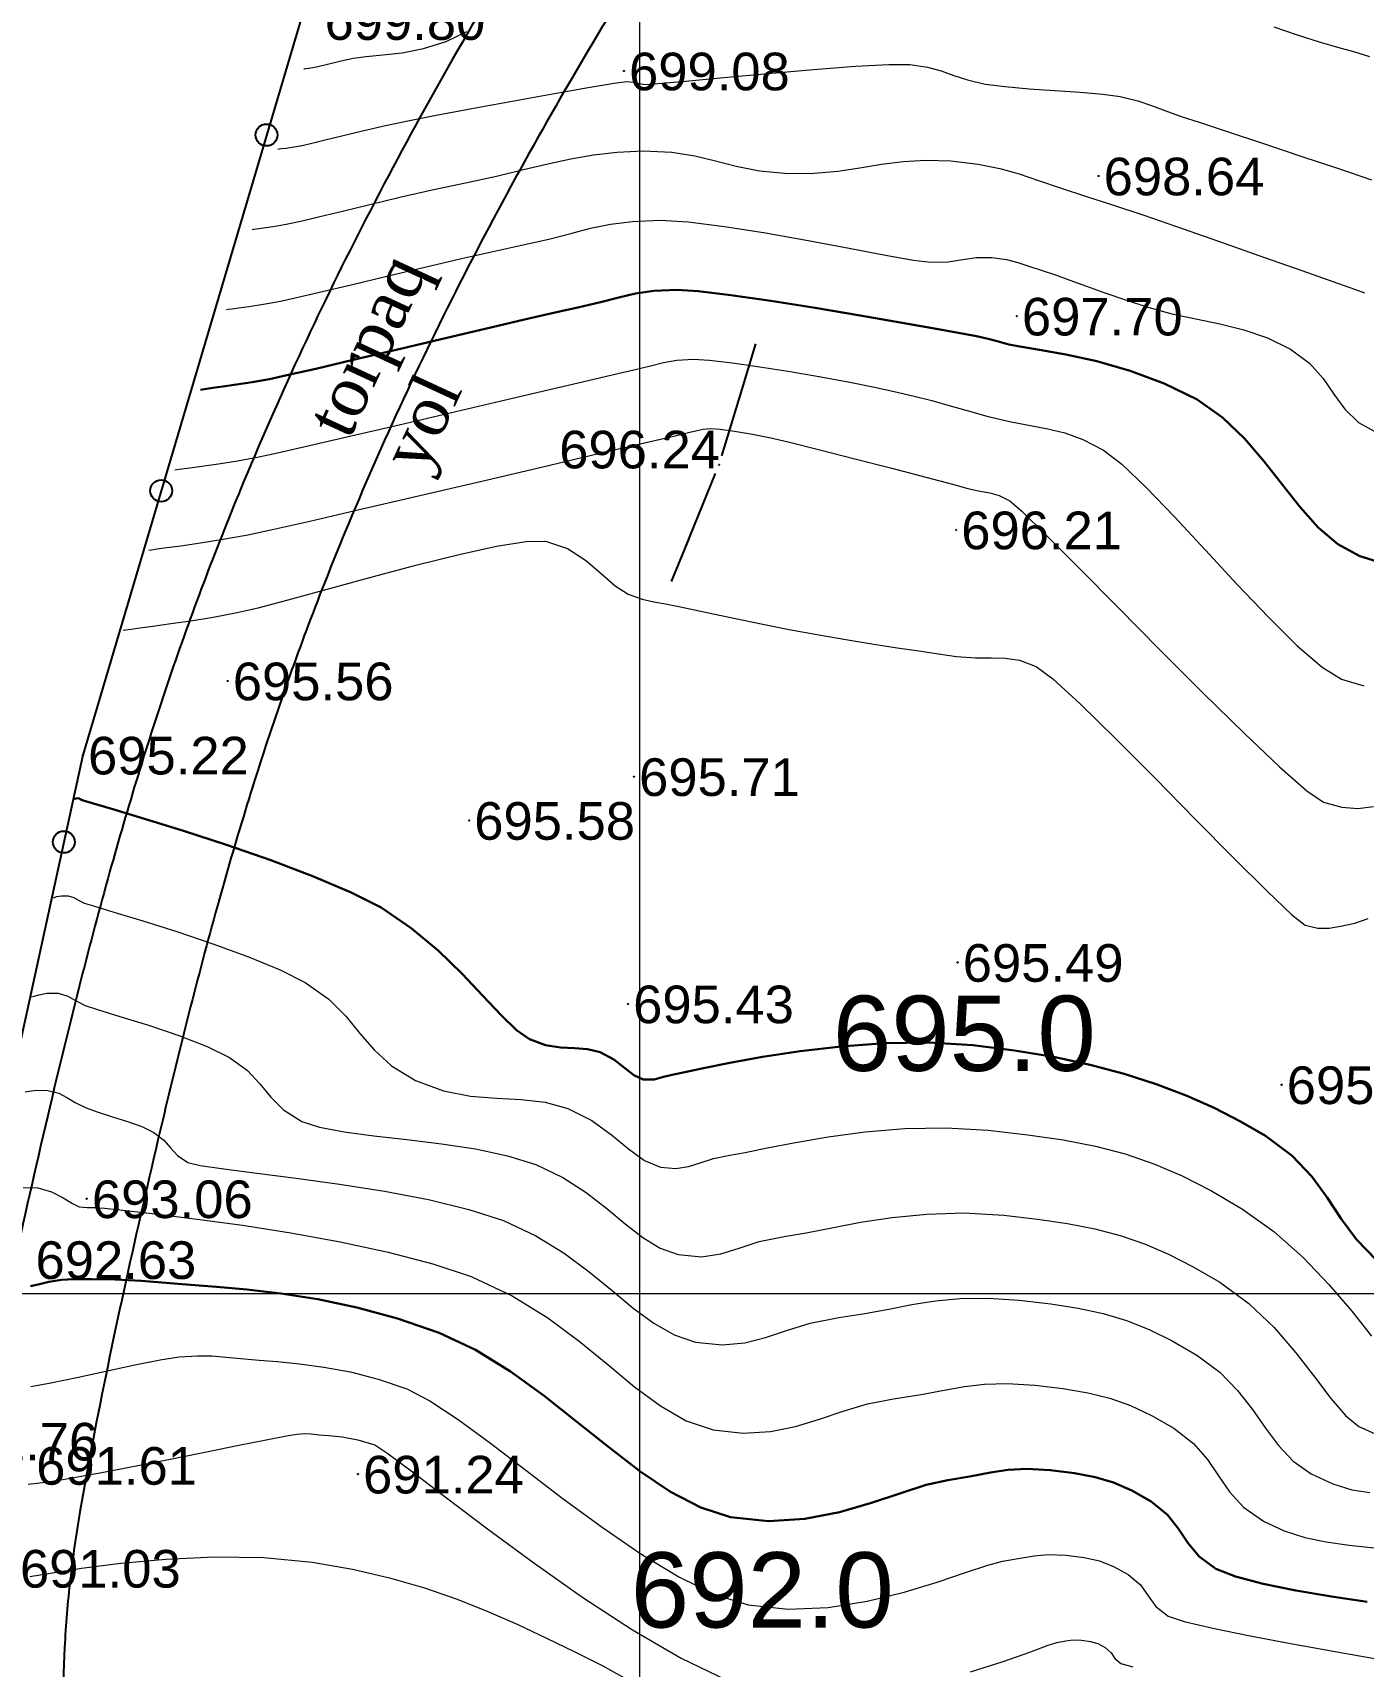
# Model space of a CAD drawing. Header units: feet. Extents: x 3381 to 683784, y 675186 to 4376258.
# Drawn here: x 682546.08 to 682581.44, y 4375743.79 to 4375787.21 of the extents above; entities that cross this region are included whole.
import ezdxf

# ---------------------------------------------------------------- set-up
doc = ezdxf.new("R2010")
doc.units = ezdxf.units.FT
doc.header["$MEASUREMENT"] = 0
doc.header["$PDMODE"] = 34
doc.header["$PDSIZE"] = 0.01
doc.layers.get('0').update_dxf_attribs({"linetype": 'CONTINUOUS'})
for name, color, linetype in [('0_Point_Height', 2, 'CONTINUOUS'), ('0_Point_Point', 7, 'CONTINUOUS'), ('Lep-Stolb', 7, 'CONTINUOUS'), ('Yazilar', 7, 'CONTINUOUS')]:
    doc.layers.add(name, color=color, linetype=linetype)
for name, color, linetype, lineweight in [('ANA HORIZONTAL', 24, 'CONTINUOUS', 30), ('HORIZANTAL', 24, 'CONTINUOUS', 13), ('km setka', 170, 'CONTINUOUS', 15)]:
    doc.layers.add(name, color=color, linetype=linetype, lineweight=lineweight)
doc.styles.get("Standard").update_dxf_attribs({"font": 'arial.ttf', "height": 2})
pattern_1 = [(90, (1766.15535, 840.54114), (-0.707106781, 0.707106781), [0.1875, -1.226713563]), (45, (1766.1554, 840.5411), (-0.70710678119, 0.70710678119), [0.1875, -0.8125]), (135, (1766.1554, 840.5411), (-0.70710678119, -0.70710678119), [0.1875, -0.8125])]

msp = doc.modelspace()

# ---------------------------------------------------------------- hatches: boundary and pattern name
at = {"lineweight": 25}
h = msp.add_hatch(dxfattribs=at)
h.set_pattern_fill('GRASS', color=3)
h.set_pattern_definition(pattern_1)
edge = h.paths.add_edge_path(flags=16)
edge.add_arc((682579.126, 4375717.036), 3.56, 0, 360)
edge = h.paths.add_edge_path()
edge.add_line((682581.918, 4375719.244), (682586.455, 4375718.637))
edge.add_line((682586.455, 4375718.637), (682586.842, 4375721.526))
edge.add_line((682586.842, 4375721.526), (682579.516, 4375722.515))
edge.add_line((682579.516, 4375722.515), (682581.657, 4375738.371))
edge.add_line((682581.657, 4375738.371), (682590.03, 4375737.24))
edge.add_line((682590.03, 4375737.24), (682590.757, 4375742.624))
edge.add_line((682590.757, 4375742.624), (682586.105, 4375743.295))
edge.add_line((682586.105, 4375743.295), (682586.919, 4375748.936))
edge.add_line((682586.919, 4375748.936), (682595.041, 4375747.783))
edge.add_line((682595.041, 4375747.783), (682598.787, 4375774.898))
edge.add_line((682598.787, 4375774.898), (682598.88, 4375775.588))
edge.add_line((682598.88, 4375775.588), (682598.609, 4375775.095))
edge.add_line((682598.609, 4375775.095), (682561.072, 4375701.765))
edge.add_line((682561.072, 4375701.765), (682652.667, 4375673.889))
edge.add_line((682652.667, 4375673.889), (682684.525, 4375754.529))
edge.add_line((682684.525, 4375754.529), (682677.414, 4375757.25))
edge.add_line((682677.414, 4375757.25), (682675.66, 4375752.667))
edge.add_line((682675.66, 4375752.667), (682667.296, 4375755.6))
edge.add_arc((682826.725, 4375690.715), 172.127, 157.85455, 159.31778)
edge.add_line((682665.691, 4375751.508), (682679.056, 4375749.711))
edge.add_line((682679.056, 4375749.711), (682678.314, 4375744.463))
edge.add_line((682678.314, 4375744.463), (682664.985, 4375746.27))
edge.add_arc((682665.285, 4375743.129), 3.155, 95.4615, 167.5925)
edge.add_line((682662.203, 4375743.807), (682662.203, 4375742.852))
edge.add_line((682662.203, 4375742.852), (682663.87, 4375743.246))
edge.add_line((682663.87, 4375743.246), (682669.462, 4375742.267))
edge.add_line((682669.462, 4375742.267), (682667.512, 4375729.083))
edge.add_line((682667.512, 4375729.083), (682667.293, 4375729.083))
edge.add_line((682667.293, 4375729.083), (682662.203, 4375729.801))
edge.add_line((682662.203, 4375729.801), (682662.815, 4375735.168))
edge.add_line((682662.815, 4375735.168), (682667.918, 4375734.469))
edge.add_line((682667.918, 4375734.469), (682668.269, 4375737.031))
edge.add_line((682668.269, 4375737.031), (682663.089, 4375737.741))
edge.add_line((682663.089, 4375737.741), (682663.684, 4375742.829))
edge.add_line((682663.684, 4375742.829), (682662.104, 4375742.62))
edge.add_line((682662.104, 4375742.62), (682660.048, 4375726.654))
edge.add_line((682660.048, 4375726.654), (682668.784, 4375725.445))
edge.add_line((682668.784, 4375725.445), (682667.953, 4375718.089))
edge.add_line((682667.953, 4375718.089), (682659.17, 4375719.305))
edge.add_line((682659.17, 4375719.305), (682658.791, 4375716.654))
edge.add_line((682658.791, 4375716.654), (682652.663, 4375717.458))
edge.add_arc((682652.227, 4375707.467), 10, 87.4993, 110.7786)
edge.add_line((682648.679, 4375716.817), (682658.429, 4375715.391))
edge.add_line((682658.429, 4375715.391), (682657.802, 4375711.896))
edge.add_line((682657.802, 4375711.896), (682654.491, 4375712.422))
edge.add_line((682654.491, 4375712.422), (682654.885, 4375715.496))
edge.add_line((682654.885, 4375715.496), (682652.353, 4375715.831))
edge.add_line((682652.353, 4375715.831), (682651.948, 4375712.769))
edge.add_line((682651.948, 4375712.769), (682648.624, 4375713.209))
edge.add_line((682648.624, 4375713.209), (682648.977, 4375716.307))
edge.add_line((682648.977, 4375716.307), (682648.183, 4375716.613))
edge.add_arc((682652.396, 4375707.255), 10.263, 114.2395, 179.0096)
edge.add_line((682642.135, 4375707.432), (682641.785, 4375704.796))
edge.add_line((682641.785, 4375704.796), (682638.798, 4375705.123))
edge.add_line((682638.798, 4375705.123), (682637.918, 4375700.26))
edge.add_line((682637.918, 4375700.26), (682629.208, 4375701.474))
edge.add_line((682629.208, 4375701.474), (682629.896, 4375706.374))
edge.add_line((682629.896, 4375706.374), (682622.97, 4375707.293))
edge.add_line((682622.97, 4375707.293), (682622.557, 4375704.184))
edge.add_line((682622.557, 4375704.184), (682595.928, 4375707.777))
edge.add_line((682595.928, 4375707.777), (682585.207, 4375709.32))
edge.add_line((682585.207, 4375709.32), (682586.256, 4375717.15))
edge.add_line((682586.256, 4375717.15), (682582.635, 4375717.635))
edge.add_arc((682579.126, 4375717.036), 3.56, 9.688, 38.3434)
h = msp.add_hatch(dxfattribs=at)
h.set_pattern_fill('GRASS', color=3)
h.set_pattern_definition(pattern_1)
edge = h.paths.add_edge_path(flags=16)
edge.add_arc((682579.126, 4375717.036), 3.56, 0, 360)
edge = h.paths.add_edge_path()
edge.add_line((682581.918, 4375719.244), (682586.455, 4375718.637))
edge.add_line((682586.455, 4375718.637), (682586.842, 4375721.526))
edge.add_line((682586.842, 4375721.526), (682579.516, 4375722.515))
edge.add_line((682579.516, 4375722.515), (682581.657, 4375738.371))
edge.add_line((682581.657, 4375738.371), (682590.03, 4375737.24))
edge.add_line((682590.03, 4375737.24), (682590.757, 4375742.624))
edge.add_line((682590.757, 4375742.624), (682586.105, 4375743.295))
edge.add_line((682586.105, 4375743.295), (682586.919, 4375748.936))
edge.add_line((682586.919, 4375748.936), (682595.041, 4375747.783))
edge.add_line((682595.041, 4375747.783), (682598.787, 4375774.898))
edge.add_line((682598.787, 4375774.898), (682598.88, 4375775.588))
edge.add_line((682598.88, 4375775.588), (682598.609, 4375775.095))
edge.add_line((682598.609, 4375775.095), (682561.072, 4375701.765))
edge.add_line((682561.072, 4375701.765), (682652.667, 4375673.889))
edge.add_line((682652.667, 4375673.889), (682684.525, 4375754.529))
edge.add_line((682684.525, 4375754.529), (682677.414, 4375757.25))
edge.add_line((682677.414, 4375757.25), (682675.66, 4375752.667))
edge.add_line((682675.66, 4375752.667), (682667.296, 4375755.6))
edge.add_arc((682826.725, 4375690.715), 172.127, 157.85455, 159.31778)
edge.add_line((682665.691, 4375751.508), (682679.056, 4375749.711))
edge.add_line((682679.056, 4375749.711), (682678.314, 4375744.463))
edge.add_line((682678.314, 4375744.463), (682664.985, 4375746.27))
edge.add_arc((682665.285, 4375743.129), 3.155, 95.4615, 167.5925)
edge.add_line((682662.203, 4375743.807), (682662.203, 4375742.852))
edge.add_line((682662.203, 4375742.852), (682663.87, 4375743.246))
edge.add_line((682663.87, 4375743.246), (682669.462, 4375742.267))
edge.add_line((682669.462, 4375742.267), (682667.512, 4375729.083))
edge.add_line((682667.512, 4375729.083), (682667.293, 4375729.083))
edge.add_line((682667.293, 4375729.083), (682662.203, 4375729.801))
edge.add_line((682662.203, 4375729.801), (682662.815, 4375735.168))
edge.add_line((682662.815, 4375735.168), (682667.918, 4375734.469))
edge.add_line((682667.918, 4375734.469), (682668.269, 4375737.031))
edge.add_line((682668.269, 4375737.031), (682663.089, 4375737.741))
edge.add_line((682663.089, 4375737.741), (682663.684, 4375742.829))
edge.add_line((682663.684, 4375742.829), (682662.104, 4375742.62))
edge.add_line((682662.104, 4375742.62), (682660.048, 4375726.654))
edge.add_line((682660.048, 4375726.654), (682668.784, 4375725.445))
edge.add_line((682668.784, 4375725.445), (682667.953, 4375718.089))
edge.add_line((682667.953, 4375718.089), (682659.17, 4375719.305))
edge.add_line((682659.17, 4375719.305), (682658.791, 4375716.654))
edge.add_line((682658.791, 4375716.654), (682652.663, 4375717.458))
edge.add_arc((682652.227, 4375707.467), 10, 87.4993, 110.7786)
edge.add_line((682648.679, 4375716.817), (682658.429, 4375715.391))
edge.add_line((682658.429, 4375715.391), (682657.802, 4375711.896))
edge.add_line((682657.802, 4375711.896), (682654.491, 4375712.422))
edge.add_line((682654.491, 4375712.422), (682654.885, 4375715.496))
edge.add_line((682654.885, 4375715.496), (682652.353, 4375715.831))
edge.add_line((682652.353, 4375715.831), (682651.948, 4375712.769))
edge.add_line((682651.948, 4375712.769), (682648.624, 4375713.209))
edge.add_line((682648.624, 4375713.209), (682648.977, 4375716.307))
edge.add_line((682648.977, 4375716.307), (682648.183, 4375716.613))
edge.add_arc((682652.396, 4375707.255), 10.263, 114.2395, 179.0096)
edge.add_line((682642.135, 4375707.432), (682641.785, 4375704.796))
edge.add_line((682641.785, 4375704.796), (682638.798, 4375705.123))
edge.add_line((682638.798, 4375705.123), (682637.918, 4375700.26))
edge.add_line((682637.918, 4375700.26), (682629.208, 4375701.474))
edge.add_line((682629.208, 4375701.474), (682629.896, 4375706.374))
edge.add_line((682629.896, 4375706.374), (682622.97, 4375707.293))
edge.add_line((682622.97, 4375707.293), (682623.404, 4375710.567))
edge.add_arc((682620.431, 4375710.962), 3, 352.4412, 442.1402)
edge.add_line((682620.841, 4375713.934), (682608.946, 4375715.58))
edge.add_line((682608.946, 4375715.58), (682607.684, 4375706.157))
edge.add_line((682607.684, 4375706.157), (682600.38, 4375707.136))
edge.add_line((682600.38, 4375707.136), (682601.634, 4375716.585))
edge.add_line((682601.634, 4375716.585), (682598.619, 4375717.007))
edge.add_line((682598.619, 4375717.007), (682597.358, 4375707.502))
edge.add_line((682597.358, 4375707.502), (682595.928, 4375707.777))
edge.add_line((682595.928, 4375707.777), (682585.207, 4375709.32))
edge.add_line((682585.207, 4375709.32), (682586.256, 4375717.15))
edge.add_line((682586.256, 4375717.15), (682582.635, 4375717.635))
edge.add_arc((682579.126, 4375717.036), 3.56, 9.688, 38.3434)

# ---------------------------------------------------------------- linework, layer by layer
at = {"linetype": 'Continuous'}
for p, q in [((682556.652, 4375799.198, 14.698), (682547.416, 4375768.008, 8.228)), ((682547.416, 4375768.008, 8.228), (682543.415, 4375749.777, 4.762))]:
    msp.add_line(p, q, dxfattribs=at)
for centre in [(682552.296, 4375784.487, 11.646), (682549.496, 4375775.032, 9.685), (682546.909, 4375765.698, 7.789)]:
    msp.add_circle(centre, 0.291, dxfattribs=at)
for points, knots in [([(682572.003, 4375847.878, -686.994), (682571.848, 4375847.679, -686.994), (682571.694, 4375847.478, -686.994), (682570.907, 4375846.411, -686.994), (682570.32, 4375845.5, -686.994), (682569.555, 4375843.847, -686.994), (682569.306, 4375843.144, -686.994), (682569.072, 4375842.021, -686.994), (682569.018, 4375841.628, -686.994), (682568.97, 4375840.834, -686.994), (682568.975, 4375840.438, -686.994), (682569.095, 4375838.839, -686.994), (682569.41, 4375837.665, -686.994), (682570.122, 4375835.821, -686.994), (682570.459, 4375835.114, -686.994), (682571.185, 4375833.778, -686.994), (682571.576, 4375833.146, -686.994), (682572.863, 4375831.224, -686.994), (682573.811, 4375830.03, -686.994), (682575.275, 4375828.096, -686.994), (682575.826, 4375827.346, -686.994), (682576.827, 4375825.815, -686.994), (682577.274, 4375825.038, -686.994), (682577.944, 4375823.567, -686.994), (682578.186, 4375822.88, -686.994), (682578.531, 4375821.445, -686.994), (682578.636, 4375820.703, -686.994), (682578.714, 4375819.106, -686.994), (682578.667, 4375818.252, -686.994), (682578.404, 4375816.572, -686.994), (682578.187, 4375815.741, -686.994), (682577.391, 4375813.507, -686.994), (682576.66, 4375812.155, -686.994), (682575.187, 4375810.007, -686.994), (682574.533, 4375809.179, -686.994), (682573.142, 4375807.571, -686.994), (682572.403, 4375806.788, -686.994), (682570.902, 4375805.236, -686.994), (682570.14, 4375804.468, -686.994), (682568.818, 4375803.083, -686.994), (682568.253, 4375802.475, -686.994), (682567.159, 4375801.222, -686.994), (682566.63, 4375800.583, -686.994), (682565.09, 4375798.636, -686.994), (682564.125, 4375797.299, -686.994), (682562.426, 4375794.836, -686.994), (682561.678, 4375793.714, -686.994), (682560.209, 4375791.445, -686.994), (682559.49, 4375790.299, -686.994), (682557.389, 4375786.825, -686.994), (682556.063, 4375784.461, -686.994), (682553.667, 4375779.772, -686.994), (682552.588, 4375777.452, -686.994), (682550.924, 4375773.427, -686.994), (682550.288, 4375771.743, -686.994), (682549.129, 4375768.337, -686.994), (682548.607, 4375766.62, -686.994), (682547.594, 4375762.992, -686.994), (682547.111, 4375761.079, -686.994), (682546.328, 4375757.787, -686.994), (682546.013, 4375756.41, -686.994), (682545.4, 4375753.645, -686.994), (682545.104, 4375752.257, -686.994), (682544.68, 4375750.085, -686.994), (682544.534, 4375749.31, -686.994), (682544.296, 4375747.909, -686.994), (682544.2, 4375747.29, -686.994), (682543.96, 4375745.326, -686.994), (682543.885, 4375743.982, -686.994), (682543.887, 4375740.966, -686.994), (682544.008, 4375739.294, -686.994), (682544.448, 4375736.002, -686.994), (682544.765, 4375734.383, -686.994), (682545.405, 4375731.667, -686.994), (682545.698, 4375730.559, -686.994), (682546.263, 4375728.561, -686.994), (682546.529, 4375727.668, -686.994), (682547.022, 4375726.055, -686.994), (682547.248, 4375725.324, -686.994), (682547.744, 4375723.851, -686.994), (682548.013, 4375723.11, -686.994), (682548.469, 4375722.019, -686.994), (682548.625, 4375721.666, -686.994), (682549.128, 4375720.612, -686.994), (682549.489, 4375719.951, -686.994), (682550.17, 4375718.681, -686.994), (682550.49, 4375718.072, -686.994), (682550.889, 4375717.17, -686.994), (682551.01, 4375716.866, -686.994), (682551.197, 4375716.313, -686.994), (682551.267, 4375716.065, -686.994), (682551.39, 4375715.541, -686.994), (682551.442, 4375715.268, -686.994), (682551.576, 4375714.432, -686.994), (682551.639, 4375713.841, -686.994), (682549.454, 4375709.428, -686.994)], [55.769159, 55.769159, 55.769159, 55.769159, 56.452422, 56.452422, 59.343353, 59.343353, 61.301717, 61.301717, 62.310714, 62.310714, 63.319712, 63.319712, 66.426739, 66.426739, 68.50177, 68.50177, 70.576802, 70.576802, 75.092259, 75.092259, 77.984383, 77.984383, 80.876507, 80.876507, 83.368148, 83.368148, 85.859789, 85.859789, 88.693846, 88.693846, 91.527902, 91.527902, 96.504404, 96.504404, 99.813748, 99.813748, 103.123092, 103.123092, 106.359907, 106.359907, 108.778682, 108.778682, 111.197456, 111.197456, 116.035005, 116.035005, 120.025858, 120.025858, 124.016711, 124.016711, 131.998417, 131.998417, 139.538843, 139.538843, 144.840516, 144.840516, 150.142189, 150.142189, 155.992549, 155.992549, 160.212599, 160.212599, 164.43265, 164.43265, 166.77754, 166.77754, 168.584028, 168.584028, 172.423705, 172.423705, 177.221179, 177.221179, 182.018653, 182.018653, 185.384546, 185.384546, 188.140377, 188.140377, 190.397291, 190.397291, 192.654204, 192.654204, 193.73589, 193.73589, 195.899262, 195.899262, 198.062634, 198.062634, 199.190084, 199.190084, 200.13488, 200.13488, 201.079676, 201.079676, 202.923933, 202.923933, 202.923933, 202.923933]), ([(682575.895, 4375847.878, -686.994), (682575.783, 4375847.748, -686.994), (682575.672, 4375847.617, -686.994), (682575.091, 4375846.933, -686.994), (682574.635, 4375846.383, -686.994), (682573.647, 4375845.094, -686.994), (682573.15, 4375844.358, -686.994), (682572.463, 4375843.039, -686.994), (682572.237, 4375842.453, -686.994), (682572.048, 4375841.613, -686.994), (682572.009, 4375841.353, -686.994), (682571.973, 4375840.824, -686.994), (682571.975, 4375840.549, -686.994), (682572.059, 4375839.439, -686.994), (682572.29, 4375838.536, -686.994), (682572.841, 4375837.11, -686.994), (682573.086, 4375836.582, -686.994), (682573.623, 4375835.561, -686.994), (682573.917, 4375835.067, -686.994), (682575.001, 4375833.386, -686.994), (682575.893, 4375832.24, -686.994), (682577.411, 4375830.249, -686.994), (682578.024, 4375829.433, -686.994), (682579.194, 4375827.697, -686.994), (682579.749, 4375826.78, -686.994), (682580.496, 4375825.225, -686.994), (682580.743, 4375824.63, -686.994), (682581.153, 4375823.395, -686.994), (682581.314, 4375822.765, -686.994), (682581.671, 4375820.85, -686.994), (682581.74, 4375819.545, -686.994), (682581.569, 4375817.144, -686.994), (682581.368, 4375816.049, -686.994), (682580.767, 4375813.938, -686.994), (682580.365, 4375812.919, -686.994), (682579.411, 4375810.98, -686.994), (682578.86, 4375810.059, -686.994), (682577.479, 4375808.044, -686.994), (682576.616, 4375806.979, -686.994), (682574.831, 4375804.973, -686.994), (682573.911, 4375804.028, -686.994), (682572.244, 4375802.322, -686.994), (682571.495, 4375801.555, -686.994), (682570.318, 4375800.28, -686.994), (682569.873, 4375799.777, -686.994), (682569.001, 4375798.741, -686.994), (682568.575, 4375798.212, -686.994), (682567.321, 4375796.596, -686.994), (682566.516, 4375795.48, -686.994), (682564.989, 4375793.271, -686.994), (682564.263, 4375792.183, -686.994), (682562.841, 4375789.994, -686.994), (682562.147, 4375788.89, -686.994), (682560.117, 4375785.547, -686.994), (682558.837, 4375783.278, -686.994), (682556.46, 4375778.663, -686.994), (682555.364, 4375776.315, -686.994), (682553.71, 4375772.312, -686.994), (682553.093, 4375770.678, -686.994), (682551.97, 4375767.37, -686.994), (682551.462, 4375765.693, -686.994), (682550.464, 4375762.111, -686.994), (682549.985, 4375760.202, -686.994), (682549.213, 4375756.948, -686.994), (682548.907, 4375755.608, -686.994), (682548.316, 4375752.935, -686.994), (682548.033, 4375751.6, -686.994), (682547.617, 4375749.474, -686.994), (682547.468, 4375748.68, -686.994), (682547.235, 4375747.292, -686.994), (682547.146, 4375746.694, -686.994), (682547.009, 4375745.5, -686.994), (682546.959, 4375744.9, -686.994), (682546.865, 4375743.092, -686.994), (682546.874, 4375741.877, -686.994), (682547.063, 4375738.743, -686.994), (682547.343, 4375736.834, -686.994), (682548.133, 4375733.027, -686.994), (682548.64, 4375731.128, -686.994), (682549.386, 4375728.588, -686.994), (682549.58, 4375727.946, -686.994), (682549.973, 4375726.669, -686.994), (682550.171, 4375726.039, -686.994), (682550.566, 4375724.877, -686.994), (682550.76, 4375724.341, -686.994), (682551.112, 4375723.467, -686.994), (682551.26, 4375723.122, -686.994), (682551.542, 4375722.515, -686.994), (682551.674, 4375722.249, -686.994), (682551.953, 4375721.706, -686.994), (682552.1, 4375721.43, -686.994), (682552.551, 4375720.589, -686.994), (682552.866, 4375720.01, -686.994), (682553.392, 4375718.938, -686.994), (682553.608, 4375718.458, -686.994), (682553.928, 4375717.615, -686.994), (682554.046, 4375717.262, -686.994), (682554.242, 4375716.544, -686.994), (682554.321, 4375716.186, -686.994), (682554.515, 4375715.128, -686.994), (682554.592, 4375714.439, -686.994), (682554.67, 4375713.698, -686.994), (682554.679, 4375713.616, -686.994), (682556.413, 4375709.304, -686.994)], [53.457323, 53.457323, 53.457323, 53.457323, 53.943342, 53.943342, 56.016553, 56.016553, 58.839775, 58.839775, 61.186701, 61.186701, 62.257023, 62.257023, 63.327345, 63.327345, 66.426341, 66.426341, 68.26825, 68.26825, 70.110159, 70.110159, 74.62153, 74.62153, 77.595, 77.595, 80.568471, 80.568471, 82.304355, 82.304355, 84.04024, 84.04024, 87.512009, 87.512009, 90.504027, 90.504027, 93.496045, 93.496045, 96.488063, 96.488063, 100.372173, 100.372173, 104.256283, 104.256283, 107.517701, 107.517701, 109.618427, 109.618427, 111.719153, 111.719153, 115.920605, 115.920605, 119.858792, 119.858792, 123.796978, 123.796978, 131.673352, 131.673352, 139.553481, 139.553481, 144.894421, 144.894421, 150.235361, 150.235361, 156.190392, 156.190392, 160.321983, 160.321983, 164.453574, 164.453574, 166.899961, 166.899961, 168.797126, 168.797126, 170.694291, 170.694291, 174.488621, 174.488621, 180.488906, 180.488906, 186.48919, 186.48919, 188.508696, 188.508696, 190.528201, 190.528201, 192.322947, 192.322947, 193.52533, 193.52533, 194.478712, 194.478712, 195.432094, 195.432094, 197.338858, 197.338858, 198.784376, 198.784376, 199.759029, 199.759029, 200.733681, 200.733681, 202.682985, 202.682985, 202.923933, 202.923933, 202.923933, 202.923933])]:
    msp.add_open_spline(points, degree=3, knots=knots, dxfattribs=at)
at = {"layer": '0_Point_Point'}
for p in [(682561.793, 4375786.188, 12.082), (682574.406, 4375783.397, 11.643), (682572.234, 4375779.673, 10.703), (682564.324, 4375775.722, 9.245), (682570.622, 4375773.993, 9.218), (682551.263, 4375769.98, 8.568), (682547.416, 4375768.008, 8.228), (682562.06, 4375767.436, 8.72), (682557.68, 4375766.272, 8.588), (682570.661, 4375762.498, 8.493), (682561.902, 4375761.397, 8.438), (682579.271, 4375759.249, 8.357), (682547.519, 4375756.218, 6.063), (682554.725, 4375748.901, 4.246)]:
    msp.add_point(p, dxfattribs=at)
at = {"layer": 'ANA HORIZONTAL', "color": 32, "lineweight": 30}
for points, elevation in [([(682550.542, 4375777.717), (682550.592, 4375777.725), (682550.698, 4375777.74), (682550.871, 4375777.764), (682551.131, 4375777.8), (682551.499, 4375777.852), (682551.915, 4375777.918), (682552.377, 4375778.001), (682552.833, 4375778.1), (682553.603, 4375778.276), (682554.601, 4375778.51), (682555.741, 4375778.779), (682556.938, 4375779.062), (682558.104, 4375779.337), (682559.155, 4375779.583), (682560.004, 4375779.778), (682560.564, 4375779.901), (682561.173, 4375780.041), (682561.657, 4375780.167), (682562.1, 4375780.271), (682562.586, 4375780.343), (682563.199, 4375780.374), (682563.768, 4375780.338), (682564.633, 4375780.233), (682565.7, 4375780.078), (682566.877, 4375779.891), (682568.071, 4375779.692), (682569.19, 4375779.498), (682570.14, 4375779.329), (682570.829, 4375779.203), (682571.165, 4375779.14), (682571.473, 4375779.071), (682571.716, 4375779.006), (682572.02, 4375778.92), (682572.314, 4375778.865), (682572.837, 4375778.781), (682573.536, 4375778.655), (682574.357, 4375778.472), (682575.247, 4375778.221), (682576.154, 4375777.886), (682577.024, 4375777.456), (682577.7, 4375776.979), (682578.286, 4375776.419), (682578.808, 4375775.812), (682579.291, 4375775.192), (682579.761, 4375774.595), (682580.244, 4375774.056), (682580.764, 4375773.612), (682581.348, 4375773.298), (682582.014, 4375773.09)], 10.506), ([(682547.16, 4375766.841), (682547.166, 4375766.842), (682547.19, 4375766.846), (682547.241, 4375766.855), (682547.296, 4375766.859), (682547.361, 4375766.832), (682547.426, 4375766.8), (682547.639, 4375766.738), (682548.207, 4375766.572), (682549.049, 4375766.318), (682550.085, 4375765.995), (682551.233, 4375765.621), (682552.413, 4375765.212), (682553.544, 4375764.786), (682554.546, 4375764.361), (682555.338, 4375763.955), (682556.141, 4375763.411), (682556.857, 4375762.811), (682557.491, 4375762.198), (682558.047, 4375761.614), (682558.528, 4375761.1), (682558.94, 4375760.7), (682559.286, 4375760.455), (682559.71, 4375760.303), (682560.105, 4375760.241), (682560.476, 4375760.221), (682560.827, 4375760.194), (682561.162, 4375760.11), (682561.523, 4375759.916), (682561.807, 4375759.694), (682562.055, 4375759.5), (682562.304, 4375759.387), (682562.596, 4375759.383), (682562.843, 4375759.457), (682563.154, 4375759.533), (682563.412, 4375759.584), (682563.909, 4375759.691), (682564.609, 4375759.832), (682565.476, 4375759.989), (682566.474, 4375760.141), (682567.567, 4375760.268), (682568.721, 4375760.35), (682569.898, 4375760.367), (682571.062, 4375760.299), (682572.172, 4375760.162), (682573.21, 4375759.989), (682574.18, 4375759.781), (682575.088, 4375759.539), (682575.937, 4375759.266), (682576.733, 4375758.962), (682577.48, 4375758.63), (682578.182, 4375758.27), (682578.844, 4375757.886), (682579.552, 4375757.361), (682580.073, 4375756.812), (682580.481, 4375756.251), (682580.853, 4375755.687), (682581.263, 4375755.132), (682581.788, 4375754.596)], 8.006), ([(682546.022, 4375753.898), (682546.231, 4375753.943), (682546.507, 4375754.01), (682546.845, 4375754.061), (682547.165, 4375754.077), (682547.654, 4375754.083), (682548.271, 4375754.073), (682548.976, 4375754.039), (682549.728, 4375753.975), (682550.279, 4375753.928), (682550.966, 4375753.875), (682551.771, 4375753.804), (682552.674, 4375753.699), (682553.655, 4375753.547), (682554.697, 4375753.332), (682555.779, 4375753.04), (682556.882, 4375752.657), (682557.847, 4375752.201), (682558.776, 4375751.627), (682559.674, 4375750.978), (682560.544, 4375750.294), (682561.391, 4375749.615), (682562.219, 4375748.981), (682563.032, 4375748.433), (682563.834, 4375748.011), (682564.629, 4375747.755), (682565.635, 4375747.652), (682566.604, 4375747.715), (682567.522, 4375747.894), (682568.375, 4375748.137), (682569.148, 4375748.394), (682569.829, 4375748.613), (682570.402, 4375748.743), (682571.033, 4375748.844), (682571.539, 4375748.94), (682572.001, 4375749.013), (682572.502, 4375749.041), (682573.124, 4375749.007), (682573.77, 4375748.927), (682574.316, 4375748.823), (682574.808, 4375748.676), (682575.288, 4375748.466), (682575.802, 4375748.176), (682576.242, 4375747.823), (682576.535, 4375747.45), (682576.782, 4375747.074), (682577.079, 4375746.714), (682577.525, 4375746.388), (682578.048, 4375746.18), (682578.779, 4375745.986), (682579.65, 4375745.808), (682580.595, 4375745.647), (682581.545, 4375745.505)], 5.506)]:
    msp.add_lwpolyline(points, dxfattribs=dict(at, elevation=elevation))
at = {"layer": 'HORIZANTAL', "color": 32, "linetype": 'Continuous', "lineweight": 13}
for points, elevation in [([(682579.062, 4375787.362), (682579.683, 4375787.144), (682580.27, 4375786.961), (682580.754, 4375786.824), (682581.182, 4375786.705), (682581.605, 4375786.573)], 12.506), ([(682553.286, 4375786.241), (682553.301, 4375786.243), (682553.341, 4375786.249), (682553.42, 4375786.261), (682553.527, 4375786.279), (682553.66, 4375786.31), (682553.914, 4375786.372), (682554.242, 4375786.449), (682554.601, 4375786.528), (682554.944, 4375786.574), (682555.383, 4375786.613), (682555.897, 4375786.673), (682556.465, 4375786.783), (682557.067, 4375786.971), (682557.618, 4375787.233)], 12.506), ([(682552.6, 4375784.11), (682552.63, 4375784.115), (682552.694, 4375784.124), (682552.806, 4375784.139), (682552.98, 4375784.164), (682553.24, 4375784.209), (682553.46, 4375784.259), (682553.822, 4375784.347), (682554.294, 4375784.462), (682554.849, 4375784.595), (682555.458, 4375784.735), (682556.092, 4375784.871), (682556.801, 4375785.011), (682557.753, 4375785.191), (682558.826, 4375785.388), (682559.897, 4375785.581), (682560.841, 4375785.747), (682561.537, 4375785.864), (682561.861, 4375785.908), (682562.042, 4375785.891), (682562.186, 4375785.854), (682562.368, 4375785.829), (682562.698, 4375785.853), (682563.434, 4375785.921), (682564.451, 4375786.016), (682565.625, 4375786.124), (682566.83, 4375786.228), (682567.943, 4375786.313), (682568.837, 4375786.363), (682569.389, 4375786.363), (682569.858, 4375786.293), (682570.225, 4375786.19), (682570.558, 4375786.07), (682570.926, 4375785.948), (682571.394, 4375785.84), (682571.922, 4375785.771), (682572.56, 4375785.717), (682573.247, 4375785.671), (682573.922, 4375785.625), (682574.521, 4375785.572), (682574.983, 4375785.505), (682575.452, 4375785.391), (682575.811, 4375785.272), (682576.167, 4375785.136), (682576.626, 4375784.973), (682577.08, 4375784.823), (682577.827, 4375784.577), (682578.763, 4375784.267), (682579.784, 4375783.928), (682580.786, 4375783.593), (682581.664, 4375783.296)], 12.006), ([(682551.914, 4375781.979), (682551.95, 4375781.985), (682552.026, 4375781.996), (682552.154, 4375782.013), (682552.348, 4375782.04), (682552.629, 4375782.083), (682552.952, 4375782.14), (682553.244, 4375782.205), (682553.709, 4375782.317), (682554.316, 4375782.466), (682555.037, 4375782.641), (682555.841, 4375782.831), (682556.7, 4375783.026), (682557.583, 4375783.214), (682558.406, 4375783.394), (682559.125, 4375783.565), (682559.773, 4375783.721), (682560.382, 4375783.855), (682560.986, 4375783.961), (682561.617, 4375784.032), (682562.307, 4375784.064), (682563.064, 4375784.031), (682563.681, 4375783.933), (682564.226, 4375783.798), (682564.773, 4375783.656), (682565.392, 4375783.536), (682566.154, 4375783.467), (682566.849, 4375783.472), (682567.478, 4375783.529), (682568.065, 4375783.615), (682568.635, 4375783.707), (682569.212, 4375783.783), (682569.819, 4375783.821), (682570.481, 4375783.796), (682571.203, 4375783.709), (682571.787, 4375783.594), (682572.301, 4375783.451), (682572.811, 4375783.28), (682573.385, 4375783.081), (682574.089, 4375782.855), (682574.752, 4375782.643), (682575.633, 4375782.347), (682576.656, 4375781.994), (682577.744, 4375781.615), (682578.82, 4375781.235), (682579.807, 4375780.886), (682580.629, 4375780.594), (682581.21, 4375780.388), (682581.472, 4375780.296)], 11.506), ([(682551.228, 4375779.848), (682551.277, 4375779.856), (682551.383, 4375779.871), (682551.559, 4375779.895), (682551.828, 4375779.932), (682552.218, 4375779.991), (682552.665, 4375780.071), (682553.055, 4375780.156), (682553.705, 4375780.307), (682554.542, 4375780.507), (682555.497, 4375780.735), (682556.498, 4375780.972), (682557.476, 4375781.201), (682558.357, 4375781.403), (682559.073, 4375781.558), (682559.797, 4375781.721), (682560.386, 4375781.873), (682560.909, 4375782.006), (682561.433, 4375782.113), (682562.025, 4375782.186), (682562.753, 4375782.219), (682563.502, 4375782.178), (682564.465, 4375782.057), (682565.556, 4375781.883), (682566.689, 4375781.68), (682567.78, 4375781.475), (682568.743, 4375781.294), (682569.491, 4375781.162), (682569.94, 4375781.105), (682570.413, 4375781.12), (682570.796, 4375781.177), (682571.16, 4375781.229), (682571.572, 4375781.229), (682571.96, 4375781.176), (682572.259, 4375781.099), (682572.555, 4375780.998), (682572.934, 4375780.874), (682573.261, 4375780.767), (682573.645, 4375780.632), (682574.083, 4375780.473), (682574.576, 4375780.296), (682575.122, 4375780.106), (682575.72, 4375779.909), (682576.35, 4375779.737), (682576.989, 4375779.599), (682577.631, 4375779.466), (682578.269, 4375779.308), (682578.898, 4375779.096), (682579.509, 4375778.799), (682580.013, 4375778.425), (682580.372, 4375778.015), (682580.66, 4375777.598), (682580.95, 4375777.199), (682581.316, 4375776.846), (682581.831, 4375776.567)], 11.006), ([(682549.856, 4375775.586), (682549.916, 4375775.596), (682550.045, 4375775.614), (682550.257, 4375775.643), (682550.573, 4375775.686), (682551.021, 4375775.75), (682551.527, 4375775.83), (682552.09, 4375775.932), (682552.589, 4375776.039), (682553.437, 4375776.232), (682554.544, 4375776.488), (682555.821, 4375776.786), (682557.178, 4375777.105), (682558.527, 4375777.423), (682559.779, 4375777.717), (682560.843, 4375777.966), (682561.632, 4375778.149), (682562.055, 4375778.244), (682562.5, 4375778.348), (682562.848, 4375778.438), (682563.197, 4375778.502), (682563.645, 4375778.53), (682564.063, 4375778.506), (682564.67, 4375778.435), (682565.407, 4375778.328), (682566.213, 4375778.198), (682567.03, 4375778.056), (682567.796, 4375777.914), (682568.452, 4375777.785), (682569.055, 4375777.656), (682569.543, 4375777.541), (682569.972, 4375777.429), (682570.4, 4375777.31), (682570.883, 4375777.173), (682571.477, 4375777.008), (682572.086, 4375776.862), (682572.601, 4375776.765), (682573.063, 4375776.68), (682573.513, 4375776.569), (682573.991, 4375776.392), (682574.539, 4375776.112), (682575.027, 4375775.737), (682575.67, 4375775.122), (682576.424, 4375774.336), (682577.246, 4375773.451), (682578.093, 4375772.539), (682578.922, 4375771.669), (682579.688, 4375770.914), (682580.351, 4375770.343), (682580.865, 4375770.03), (682581.455, 4375769.852)], 10.006), ([(682549.17, 4375773.455), (682549.241, 4375773.466), (682549.393, 4375773.488), (682549.642, 4375773.523), (682550.015, 4375773.573), (682550.543, 4375773.648), (682551.139, 4375773.743), (682551.802, 4375773.863), (682552.407, 4375773.992), (682553.446, 4375774.227), (682554.805, 4375774.541), (682556.368, 4375774.904), (682558.019, 4375775.29), (682559.642, 4375775.671), (682561.122, 4375776.019), (682562.343, 4375776.306), (682563.19, 4375776.505), (682563.546, 4375776.587), (682563.74, 4375776.634), (682563.895, 4375776.67), (682564.091, 4375776.685), (682564.349, 4375776.668), (682564.735, 4375776.614), (682565.211, 4375776.533), (682565.74, 4375776.43), (682566.23, 4375776.316), (682566.999, 4375776.124), (682567.932, 4375775.885), (682568.909, 4375775.631), (682569.813, 4375775.394), (682570.528, 4375775.204), (682570.934, 4375775.095), (682571.259, 4375775.022), (682571.518, 4375774.974), (682571.765, 4375774.906), (682572.053, 4375774.768), (682572.368, 4375774.491), (682573.001, 4375773.871), (682573.876, 4375772.991), (682574.916, 4375771.938), (682576.047, 4375770.797), (682577.191, 4375769.653), (682578.272, 4375768.592), (682579.215, 4375767.699), (682579.944, 4375767.061), (682580.381, 4375766.761), (682580.869, 4375766.623), (682581.295, 4375766.593), (682581.711, 4375766.642)], 9.506), ([(682548.483, 4375771.324), (682548.552, 4375771.335), (682548.696, 4375771.356), (682548.929, 4375771.388), (682549.271, 4375771.435), (682549.75, 4375771.501), (682550.284, 4375771.58), (682550.873, 4375771.676), (682551.515, 4375771.793), (682552.113, 4375771.932), (682552.967, 4375772.158), (682554, 4375772.442), (682555.137, 4375772.753), (682556.302, 4375773.062), (682557.417, 4375773.341), (682558.408, 4375773.559), (682559.199, 4375773.687), (682559.713, 4375773.695), (682560.29, 4375773.502), (682560.774, 4375773.191), (682561.189, 4375772.835), (682561.559, 4375772.508), (682561.907, 4375772.285), (682562.279, 4375772.148), (682562.584, 4375772.077), (682562.897, 4375772.026), (682563.293, 4375771.95), (682563.668, 4375771.867), (682564.164, 4375771.76), (682564.761, 4375771.634), (682565.441, 4375771.495), (682566.186, 4375771.349), (682566.977, 4375771.202), (682567.744, 4375771.068), (682568.435, 4375770.955), (682569.059, 4375770.858), (682569.627, 4375770.775), (682570.149, 4375770.7), (682570.633, 4375770.632), (682571.136, 4375770.591), (682571.55, 4375770.592), (682571.925, 4375770.587), (682572.309, 4375770.527), (682572.751, 4375770.363), (682573.194, 4375770.032), (682573.923, 4375769.361), (682574.853, 4375768.452), (682575.9, 4375767.401), (682576.978, 4375766.308), (682578.002, 4375765.272), (682578.887, 4375764.392), (682579.547, 4375763.765), (682579.898, 4375763.492), (682580.236, 4375763.405), (682580.531, 4375763.407), (682580.838, 4375763.464), (682581.213, 4375763.543), (682581.57, 4375763.667)], 9.006), ([(682546.582, 4375764.211), (682546.603, 4375764.214), (682546.648, 4375764.225), (682546.727, 4375764.246), (682546.849, 4375764.271), (682547.027, 4375764.271), (682547.178, 4375764.226), (682547.297, 4375764.156), (682547.45, 4375764.077), (682547.697, 4375763.999), (682548.242, 4375763.836), (682549.006, 4375763.604), (682549.909, 4375763.318), (682550.871, 4375762.995), (682551.815, 4375762.651), (682552.659, 4375762.302), (682553.326, 4375761.964), (682553.949, 4375761.52), (682554.404, 4375761.066), (682554.778, 4375760.613), (682555.155, 4375760.172), (682555.619, 4375759.752), (682556.258, 4375759.365), (682556.998, 4375759.087), (682557.714, 4375758.948), (682558.403, 4375758.89), (682559.066, 4375758.855), (682559.7, 4375758.784), (682560.306, 4375758.619), (682560.944, 4375758.294), (682561.466, 4375757.914), (682561.916, 4375757.541), (682562.336, 4375757.237), (682562.769, 4375757.061), (682563.172, 4375757.025), (682563.506, 4375757.075), (682563.822, 4375757.174), (682564.171, 4375757.286), (682564.604, 4375757.375), (682565.012, 4375757.448), (682565.603, 4375757.568), (682566.35, 4375757.714), (682567.225, 4375757.864), (682568.203, 4375757.993), (682569.255, 4375758.081), (682570.355, 4375758.104), (682571.475, 4375758.04), (682572.529, 4375757.92), (682573.469, 4375757.783), (682574.322, 4375757.615), (682575.115, 4375757.408), (682575.876, 4375757.148), (682576.631, 4375756.825), (682577.409, 4375756.428), (682578.235, 4375755.944), (682579.067, 4375755.352), (682579.835, 4375754.669), (682580.529, 4375753.944), (682581.141, 4375753.228), (682581.662, 4375752.569)], 7.506), ([(682546.04, 4375761.587), (682546.117, 4375761.605), (682546.25, 4375761.64), (682546.457, 4375761.683), (682546.757, 4375761.683), (682547.013, 4375761.606), (682547.215, 4375761.487), (682547.474, 4375761.354), (682547.804, 4375761.245), (682548.4, 4375761.064), (682549.155, 4375760.827), (682549.963, 4375760.555), (682550.718, 4375760.264), (682551.314, 4375759.973), (682551.787, 4375759.624), (682552.119, 4375759.268), (682552.407, 4375758.916), (682552.745, 4375758.581), (682553.23, 4375758.275), (682553.705, 4375758.117), (682554.361, 4375757.993), (682555.151, 4375757.889), (682556.027, 4375757.789), (682556.943, 4375757.678), (682557.85, 4375757.541), (682558.701, 4375757.363), (682559.45, 4375757.129), (682560.171, 4375756.784), (682560.792, 4375756.384), (682561.336, 4375755.961), (682561.829, 4375755.55), (682562.293, 4375755.186), (682562.754, 4375754.903), (682563.234, 4375754.735), (682563.853, 4375754.679), (682564.366, 4375754.756), (682564.852, 4375754.908), (682565.389, 4375755.08), (682566.053, 4375755.217), (682566.64, 4375755.315), (682567.316, 4375755.448), (682568.079, 4375755.592), (682568.922, 4375755.722), (682569.841, 4375755.813), (682570.831, 4375755.841), (682571.887, 4375755.782), (682572.782, 4375755.68), (682573.581, 4375755.563), (682574.305, 4375755.421), (682574.978, 4375755.245), (682575.624, 4375755.024), (682576.265, 4375754.75), (682576.925, 4375754.413), (682577.627, 4375754.002), (682578.403, 4375753.435), (682579.072, 4375752.793), (682579.648, 4375752.127), (682580.146, 4375751.483), (682580.581, 4375750.91), (682580.967, 4375750.456), (682581.321, 4375750.17), (682581.755, 4375749.973)], 7.006), ([(682545.877, 4375759.06), (682546.165, 4375759.105), (682546.488, 4375759.095), (682546.772, 4375759.02), (682546.991, 4375758.908), (682547.211, 4375758.773), (682547.498, 4375758.631), (682547.817, 4375758.518), (682548.2, 4375758.399), (682548.603, 4375758.273), (682548.985, 4375758.135), (682549.302, 4375757.982), (682549.567, 4375757.777), (682549.747, 4375757.568), (682549.929, 4375757.367), (682550.202, 4375757.185), (682550.531, 4375757.104), (682551.165, 4375757.009), (682552.038, 4375756.897), (682553.084, 4375756.763), (682554.237, 4375756.604), (682555.431, 4375756.416), (682556.599, 4375756.195), (682557.676, 4375755.937), (682558.594, 4375755.638), (682559.453, 4375755.237), (682560.206, 4375754.773), (682560.873, 4375754.277), (682561.478, 4375753.781), (682562.041, 4375753.315), (682562.585, 4375752.91), (682563.13, 4375752.598), (682563.699, 4375752.408), (682564.408, 4375752.332), (682565.005, 4375752.387), (682565.553, 4375752.531), (682566.111, 4375752.72), (682566.741, 4375752.91), (682567.503, 4375753.059), (682568.194, 4375753.167), (682568.831, 4375753.288), (682569.446, 4375753.404), (682570.07, 4375753.502), (682570.733, 4375753.565), (682571.466, 4375753.577), (682572.299, 4375753.523), (682573.134, 4375753.427), (682573.867, 4375753.313), (682574.528, 4375753.169), (682575.146, 4375752.983), (682575.748, 4375752.745), (682576.362, 4375752.441), (682577.019, 4375752.06), (682577.626, 4375751.611), (682578.103, 4375751.123), (682578.494, 4375750.62), (682578.841, 4375750.124), (682579.188, 4375749.658), (682579.579, 4375749.246), (682580.056, 4375748.91), (682580.63, 4375748.64), (682581.136, 4375748.485), (682581.617, 4375748.408)], 6.506), ([(682545.832, 4375756.515), (682546.218, 4375756.506), (682546.58, 4375756.401), (682546.891, 4375756.241), (682547.141, 4375756.088), (682547.318, 4375756.002), (682547.529, 4375755.987), (682547.745, 4375755.989), (682547.987, 4375755.965), (682548.56, 4375755.906), (682549.403, 4375755.811), (682550.455, 4375755.68), (682551.654, 4375755.514), (682552.941, 4375755.312), (682554.254, 4375755.075), (682555.532, 4375754.802), (682556.713, 4375754.493), (682557.738, 4375754.148), (682558.819, 4375753.642), (682559.767, 4375753.058), (682560.607, 4375752.434), (682561.368, 4375751.81), (682562.077, 4375751.223), (682562.761, 4375750.714), (682563.448, 4375750.32), (682564.164, 4375750.082), (682564.964, 4375749.991), (682565.686, 4375750.033), (682566.355, 4375750.168), (682566.992, 4375750.361), (682567.622, 4375750.572), (682568.268, 4375750.765), (682568.953, 4375750.901), (682569.694, 4375751.017), (682570.302, 4375751.131), (682570.842, 4375751.229), (682571.379, 4375751.294), (682571.981, 4375751.312), (682572.712, 4375751.265), (682573.466, 4375751.176), (682574.118, 4375751.065), (682574.703, 4375750.919), (682575.257, 4375750.722), (682575.814, 4375750.46), (682576.41, 4375750.118), (682576.934, 4375749.715), (682577.302, 4375749.289), (682577.593, 4375748.854), (682577.886, 4375748.426), (682578.258, 4375748.019), (682578.791, 4375747.649), (682579.335, 4375747.396), (682579.886, 4375747.219), (682580.458, 4375747.098), (682581.067, 4375747.013), (682581.728, 4375746.944)], 6.006), ([(682546.032, 4375751.233), (682546.559, 4375751.324), (682547.253, 4375751.469), (682548.027, 4375751.64), (682548.796, 4375751.807), (682549.472, 4375751.941), (682549.972, 4375752.014), (682550.459, 4375752.044), (682550.841, 4375752.042), (682551.224, 4375752.013), (682551.711, 4375751.962), (682552.097, 4375751.929), (682552.59, 4375751.891), (682553.17, 4375751.834), (682553.821, 4375751.747), (682554.526, 4375751.615), (682555.266, 4375751.426), (682556.026, 4375751.167), (682556.638, 4375750.852), (682557.386, 4375750.356), (682558.244, 4375749.725), (682559.185, 4375749.006), (682560.183, 4375748.245), (682561.212, 4375747.488), (682562.244, 4375746.782), (682563.252, 4375746.173), (682564.212, 4375745.706), (682565.094, 4375745.429), (682566.154, 4375745.314), (682567.221, 4375745.36), (682568.261, 4375745.524), (682569.239, 4375745.761), (682570.121, 4375746.029), (682570.874, 4375746.284), (682571.462, 4375746.484), (682571.852, 4375746.585), (682572.326, 4375746.663), (682572.698, 4375746.732), (682573.069, 4375746.768), (682573.536, 4375746.748), (682574.025, 4375746.685), (682574.429, 4375746.593), (682574.8, 4375746.45), (682575.194, 4375746.234), (682575.517, 4375745.959), (682575.724, 4375745.668), (682575.932, 4375745.383), (682576.26, 4375745.128), (682576.682, 4375744.986), (682577.444, 4375744.804), (682578.439, 4375744.599), (682579.559, 4375744.387), (682580.696, 4375744.184), (682581.739, 4375744.005)], 5.006)]:
    msp.add_lwpolyline(points, dxfattribs=dict(at, elevation=elevation))
at = {"layer": 'HORIZANTAL', "color": 16, "linetype": 'Continuous', "lineweight": 20}
for points, elevation in [([(682545.96, 4375748.632), (682546.42, 4375748.686), (682546.88, 4375748.757), (682547.37, 4375748.844), (682547.918, 4375748.948), (682548.554, 4375749.066), (682549.154, 4375749.181), (682549.912, 4375749.333), (682550.743, 4375749.502), (682551.562, 4375749.669), (682552.285, 4375749.815), (682552.825, 4375749.92), (682553.099, 4375749.966), (682553.311, 4375749.977), (682553.481, 4375749.97), (682553.694, 4375749.949), (682553.949, 4375749.928), (682554.302, 4375749.892), (682554.719, 4375749.816), (682555.17, 4375749.677), (682555.523, 4375749.452), (682556.178, 4375748.962), (682557.08, 4375748.272), (682558.171, 4375747.443), (682559.396, 4375746.539), (682560.699, 4375745.624), (682562.023, 4375744.759), (682563.312, 4375744.008), (682564.509, 4375743.435)], 4.506), ([(682546.003, 4375746.179), (682546.553, 4375746.273), (682547.38, 4375746.399), (682548.422, 4375746.531), (682549.618, 4375746.64), (682550.906, 4375746.699), (682552.223, 4375746.683), (682553.508, 4375746.562), (682554.576, 4375746.377), (682555.566, 4375746.146), (682556.49, 4375745.877), (682557.358, 4375745.576), (682558.181, 4375745.249), (682558.97, 4375744.902), (682559.734, 4375744.542), (682560.485, 4375744.175), (682561.233, 4375743.808), (682562.117, 4375743.313)], 4.006), ([(682571.006, 4375743.649), (682571.876, 4375743.925), (682572.577, 4375744.171), (682573.066, 4375744.351), (682573.301, 4375744.427), (682573.534, 4375744.467), (682573.719, 4375744.495), (682573.949, 4375744.49), (682574.191, 4375744.455), (682574.387, 4375744.396), (682574.585, 4375744.292), (682574.739, 4375744.149), (682574.839, 4375744.001), (682574.995, 4375743.867), (682575.32, 4375743.783)], 4.506)]:
    msp.add_lwpolyline(points, dxfattribs=dict(at, elevation=elevation))
at = {"layer": 'km setka', "elevation": -686.994, "flags": 128}
for points in [[(682562.203, 4375838.642), (682562.203, 4375686.019)], [(682523.433, 4375753.701), (682715.647, 4375753.701)]]:
    msp.add_lwpolyline(points, dxfattribs=at)
at = {"layer": 'Lep-Stolb', "color": 1}
for p, q in [((682564.934, 4375777.728, 3.347), (682565.301, 4375778.937, 3.347)), ((682564.397, 4375775.962, 3.347), (682564.934, 4375777.728, 3.347)), ((682563.438, 4375773.551, 3.347), (682564.229, 4375775.491, 3.347)), ((682563.061, 4375772.625, 3.347), (682563.533, 4375773.783, 3.347))]:
    msp.add_line(p, q, dxfattribs=at)

# ---------------------------------------------------------------- texts
at = {"layer": '0_Point_Height', "color": 0}
for s, p in [('699.80', (682553.837, 4375787.014, 12.808)), ('699.08', (682561.929, 4375785.674, 12.082)), ('698.64', (682574.542, 4375782.883, 11.643)), ('697.70', (682572.37, 4375779.159, 10.703)), ('696.24', (682560.074, 4375775.627, 9.245)), ('696.21', (682570.758, 4375773.479, 9.218)), ('695.56', (682551.399, 4375769.466, 8.568)), ('695.22', (682547.552, 4375767.494, 8.228)), ('695.71', (682562.196, 4375766.922, 8.72)), ('695.58', (682557.816, 4375765.758, 8.588)), ('695.49', (682570.797, 4375761.984, 8.493)), ('695.43', (682562.038, 4375760.883, 8.438)), ('695.35', (682579.407, 4375758.735, 8.357)), ('693.06', (682547.655, 4375755.704, 6.063)), ('692.63', (682546.156, 4375754.087, 5.638)), ('691.76', (682543.551, 4375749.263, 4.762)), ('691.61', (682546.175, 4375748.619, 4.612)), ('691.24', (682554.861, 4375748.387, 4.246)), ('691.03', (682545.743, 4375745.885, 4.034))]:
    msp.add_text(s, height=1, dxfattribs=at).set_placement(p)
at = {"layer": '0_Point_Height', "color": 5, "lineweight": 25}
for s, p in [('695.0', (682567.343, 4375759.616, 703.006)), ('692.0', (682561.973, 4375744.824, 700.006))]:
    msp.add_text(s, height=2, dxfattribs=at).set_placement(p)
at = {"layer": 'Yazilar', "insert": (682553.313, 4375776.904, -686.994), "char_height": 1.3, "width": 0.10588, "attachment_point": 1, "rotation": 65.1483}
msp.add_mtext('{\\fTimes New Roman|b0|i0|c0|p18;torpaq\\fTimes New Roman|b0|i0|c238|p18; yol}', dxfattribs=at)

doc.saveas('drawing.dxf')
